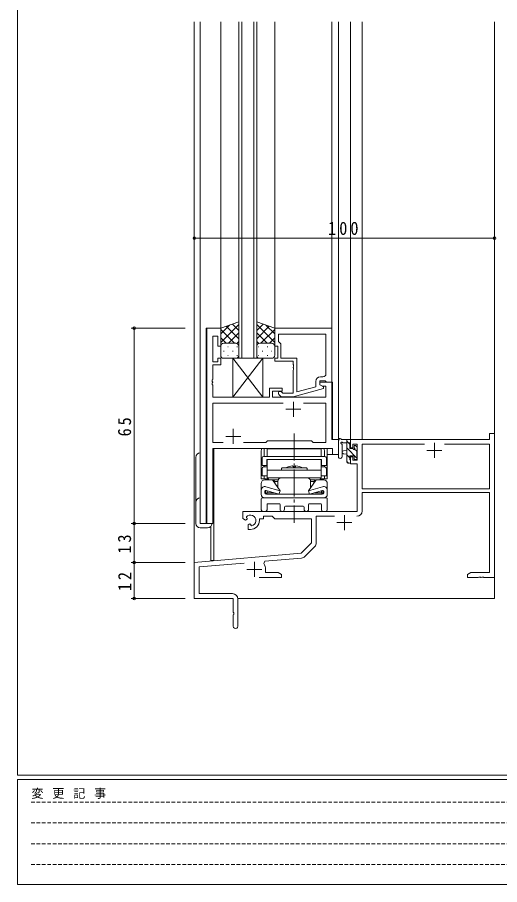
# Model space of a CAD drawing. Units: millimetres on the paper. Extents: x -420 to 373, y -297 to 267.
# Drawn here: x -417.7 to -257.1, y -297 to -8.2 of the extents above; entities that cross this region are included whole.
import ezdxf

# ---------------------------------------------------------------- set-up
doc = ezdxf.new("R2010")
doc.units = ezdxf.units.MM
doc.linetypes.add('CHAIN2', pattern=[12, 9, -1, 1, -1])
doc.linetypes.add('DASHED1', pattern=[1.8, 1.2, -0.6])
for name, color, linetype, lineweight in [('0-1_YKK_ZWAK', 7, 'Continuous', 9), ('0-3_YKK_11', 7, 'Continuous', 9), ('0-4_YKK_12', 2, 'Continuous', 9), ('0-5_YKK_13', 4, 'Continuous', 9), ('0-7_YKK_D', 6, 'Continuous', 9)]:
    doc.layers.add(name, color=color, linetype=linetype, lineweight=lineweight)
doc.styles.add('ＭＳ ゴシック', font='')
doc.styles.get('ＭＳ ゴシック').set_extended_font_data('MS Gothic')

msp = doc.modelspace()

# ---------------------------------------------------------------- linework, layer by layer
at = {"layer": '0-1_YKK_ZWAK'}
for p, q in [((-417.7, -260.6), (-417.7, 264.4)), ((352.3, -260.6), (-417.7, -260.6)), ((-417.7, -297), (-417.7, -262)), ((314.5, -262), (-417.7, -262)), ((-417.7, -297), (314.5, -297))]:
    msp.add_line(p, q, dxfattribs=at)
at = {"layer": '0-1_YKK_ZWAK', "linetype": 'DASHED1'}
for p, q in [((-413.101, -269.512), (-164.909, -269.512)), ((-413.101, -276.441), (-164.909, -276.441)), ((-413.101, -283.37), (-164.909, -283.37)), ((-413.101, -290.298), (-164.909, -290.298))]:
    msp.add_line(p, q, dxfattribs=at)
at = {"layer": '0-3_YKK_11'}
for p, q in [((-349.963, -111.739), (-354.563, -111.739)), ((-354.563, -111.739), (-354.563, -176.739)), ((-349.963, -117.739), (-349.963, -111.739)), ((-331.963, -111.739), (-331.963, -117.739)), ((-312.963, -111.739), (-331.963, -111.739)), ((-312.963, -129.739), (-312.963, -111.739)), ((-352.633, -114.439), (-350.963, -114.439)), ((-352.633, -122.939), (-352.633, -114.439)), ((-350.963, -114.439), (-350.963, -117.739)), ((-330.663, -116.239), (-330.663, -113.669)), ((-330.663, -113.669), (-314.893, -113.669)), ((-330.663, -113.669), (-314.893, -113.669)), ((-314.893, -113.669), (-314.893, -126.939)), ((-350.963, -117.739), (-349.963, -117.739)), ((-331.963, -117.739), (-330.963, -117.739)), ((-330.963, -117.739), (-330.963, -121.739)), ((-330.463, -116.439), (-330.663, -116.239)), ((-329.963, -116.939), (-330.463, -116.439)), ((-329.963, -121.739), (-329.963, -116.939)), ((-350.963, -122.939), (-352.633, -122.939)), ((-352.633, -123.939), (-349.963, -123.939)), ((-352.633, -128.78), (-352.633, -123.939)), ((-350.963, -121.739), (-350.963, -122.939)), ((-349.963, -121.739), (-350.963, -121.739)), ((-349.963, -123.939), (-349.963, -121.739)), ((-331.963, -121.739), (-331.963, -122.739)), ((-330.963, -121.739), (-331.963, -121.739)), ((-331.963, -122.739), (-325.863, -122.739)), ((-324.563, -121.739), (-329.963, -121.739)), ((-325.863, -122.739), (-325.863, -123.78)), ((-325.863, -123.78), (-325.743, -123.964)), ((-325.743, -123.964), (-325.743, -124.514)), ((-324.563, -132.947), (-324.563, -121.739)), ((-325.743, -124.514), (-325.863, -124.697)), ((-325.863, -124.697), (-325.863, -124.78)), ((-325.863, -124.78), (-325.743, -124.964)), ((-325.743, -125.514), (-325.863, -125.697)), ((-325.863, -125.697), (-325.863, -133.339)), ((-325.743, -124.964), (-325.743, -125.514)), ((-352.753, -128.964), (-352.633, -128.78)), ((-352.753, -129.514), (-352.753, -128.964)), ((-352.633, -129.697), (-352.753, -129.514)), ((-352.753, -129.964), (-352.633, -129.78)), ((-352.633, -129.78), (-352.633, -129.697)), ((-318.263, -129.439), (-318.263, -131.259)), ((-316.963, -129.239), (-315.163, -129.239)), ((-316.963, -130.539), (-316.963, -129.239)), ((-316.963, -129.739), (-316.963, -130.539)), ((-312.963, -129.739), (-316.963, -129.739)), ((-315.893, -127.939), (-316.763, -127.939)), ((-315.163, -129.239), (-314.963, -129.439)), ((-314.963, -129.439), (-314.663, -129.739)), ((-314.663, -129.739), (-312.963, -129.739)), ((-312.963, -148.739), (-312.963, -129.739)), ((-352.753, -130.514), (-352.753, -129.964)), ((-352.633, -130.697), (-352.753, -130.514)), ((-352.633, -134.739), (-352.633, -130.697)), ((-333.663, -131.739), (-333.663, -134.739)), ((-329.463, -131.739), (-333.663, -131.739)), ((-332.663, -132.739), (-329.463, -132.739)), ((-332.663, -134.739), (-332.663, -132.739)), ((-329.463, -132.739), (-329.463, -131.739)), ((-325.866, -134.539), (-315.763, -131.832)), ((-318.263, -131.259), (-324.563, -132.947)), ((-315.763, -131.232), (-316.963, -130.539)), ((-316.963, -130.539), (-316.097, -131.039)), ((-316.097, -131.039), (-314.893, -131.039)), ((-315.763, -131.832), (-315.763, -131.232)), ((-314.893, -131.039), (-314.893, -134.739)), ((-333.663, -134.739), (-352.633, -134.739)), ((-314.893, -134.739), (-332.663, -134.739)), ((-330.587, -133.763), (-329.812, -134.539)), ((-329.812, -134.539), (-325.866, -134.539)), ((-329.315, -133.339), (-329.739, -132.914)), ((-325.863, -133.339), (-329.315, -133.339)), ((-352.633, -136.669), (-352.633, -149.809)), ((-329.113, -136.669), (-352.633, -136.669)), ((-329.113, -136.669), (-352.633, -136.669)), ((-325.763, -136.239), (-325.763, -141.239)), ((-314.893, -136.669), (-322.413, -136.669)), ((-314.893, -149.809), (-314.893, -136.669)), ((-328.263, -138.739), (-323.263, -138.739)), ((-345.763, -145.239), (-345.763, -150.239)), ((-260.393, -146.739), (-258.763, -146.739)), ((-260.393, -148.739), (-260.393, -146.739)), ((-258.763, -146.739), (-258.763, -194.739)), ((-352.633, -149.809), (-349.113, -149.809)), ((-348.263, -147.739), (-343.263, -147.739)), ((-342.413, -149.809), (-334.933, -149.809)), ((-334.933, -149.809), (-334.363, -149.239)), ((-334.363, -149.239), (-319.763, -149.239)), ((-319.763, -149.239), (-319.193, -149.809)), ((-319.193, -149.809), (-314.893, -149.809)), ((-310.763, -148.739), (-312.963, -148.739)), ((-310.763, -153.739), (-310.763, -148.739)), ((-306.763, -148.739), (-260.393, -148.739)), ((-306.763, -151.539), (-306.763, -148.739)), ((-278.763, -149.939), (-278.763, -154.939)), ((-352.633, -151.739), (-312.693, -151.739)), ((-352.633, -176.739), (-352.633, -151.739)), ((-312.693, -151.739), (-312.693, -153.739)), ((-305.963, -151.539), (-306.763, -151.539)), ((-305.963, -150.369), (-305.963, -151.539)), ((-304.463, -150.369), (-305.963, -150.369)), ((-304.463, -155.639), (-304.463, -150.369)), ((-302.833, -150.369), (-282.113, -150.369)), ((-302.833, -165.239), (-302.833, -150.369)), ((-281.263, -152.439), (-276.263, -152.439)), ((-275.413, -150.369), (-260.393, -150.369)), ((-275.413, -150.369), (-260.393, -150.369)), ((-260.393, -150.369), (-260.393, -165.239)), ((-312.693, -153.739), (-310.763, -153.739)), ((-306.763, -154.539), (-305.963, -154.539)), ((-306.763, -156.839), (-306.763, -154.539)), ((-305.963, -154.539), (-305.963, -155.639)), ((-305.963, -155.639), (-304.463, -155.639)), ((-304.463, -156.839), (-306.763, -156.839)), ((-304.463, -172.739), (-304.463, -156.839)), ((-260.393, -165.239), (-302.833, -165.239)), ((-302.833, -166.439), (-302.833, -172.569)), ((-260.393, -166.439), (-302.833, -166.439)), ((-260.393, -193.109), (-260.393, -166.439)), ((-342.563, -172.739), (-304.463, -172.739)), ((-342.563, -175.104), (-342.563, -172.739)), ((-341.663, -175.623), (-342.563, -175.104)), ((-341.163, -175.335), (-341.663, -175.623)), ((-341.426, -174.562), (-341.374, -174.866)), ((-341.374, -174.866), (-341.163, -174.988)), ((-341.163, -174.988), (-341.163, -175.335)), ((-337.063, -175.239), (-337.063, -175.739)), ((-335.763, -175.239), (-337.063, -175.239)), ((-335.763, -174.369), (-335.763, -175.239)), ((-332.833, -174.369), (-335.763, -174.369)), ((-331.963, -175.239), (-332.833, -174.369)), ((-319.763, -175.239), (-331.963, -175.239)), ((-319.763, -183.239), (-319.763, -175.239)), ((-318.133, -174.369), (-318.133, -183.168)), ((-312.113, -174.369), (-318.133, -174.369)), ((-308.763, -173.939), (-308.763, -178.939)), ((-354.563, -176.739), (-352.633, -176.739)), ((-340.763, -177.182), (-340.263, -176.893)), ((-340.763, -178.739), (-340.763, -177.182)), ((-340.063, -178.739), (-340.763, -178.739)), ((-340.263, -176.893), (-339.963, -177.067)), ((-339.963, -177.067), (-339.963, -177.31)), ((-339.963, -177.31), (-339.726, -177.507)), ((-311.263, -176.439), (-306.263, -176.439)), ((-323.147, -186.623), (-319.763, -183.239)), ((-318.66, -184.441), (-321.951, -187.732)), ((-358.763, -189.739), (-323.147, -186.623)), ((-358.763, -201.739), (-358.763, -189.739)), ((-342.133, -189.92), (-357.133, -191.232)), ((-338.763, -189.539), (-338.763, -194.539)), ((-335.243, -189.317), (-335.624, -190.08)), ((-323.067, -188.252), (-335.243, -189.317)), ((-357.133, -191.232), (-357.133, -200.109)), ((-341.263, -192.039), (-336.263, -192.039)), ((-335.063, -192.039), (-335.063, -193.109)), ((-335.063, -193.109), (-330.854, -193.109)), ((-330.854, -193.109), (-329.763, -193.739)), ((-267.763, -193.739), (-266.672, -193.109)), ((-266.672, -193.109), (-260.393, -193.109)), ((-329.763, -194.739), (-337.113, -194.739)), ((-329.763, -193.739), (-329.763, -194.739)), ((-267.763, -194.739), (-267.763, -193.739)), ((-264.221, -194.739), (-267.763, -194.739)), ((-264.038, -194.619), (-264.221, -194.739)), ((-263.488, -194.619), (-264.038, -194.619)), ((-263.305, -194.739), (-263.488, -194.619)), ((-263.221, -194.739), (-263.305, -194.739)), ((-263.038, -194.619), (-263.221, -194.739)), ((-262.488, -194.619), (-263.038, -194.619)), ((-262.305, -194.739), (-262.488, -194.619)), ((-258.763, -194.739), (-262.305, -194.739)), ((-345.763, -201.739), (-358.763, -201.739)), ((-357.133, -200.109), (-346.063, -200.109)), ((-345.763, -206.28), (-345.763, -201.739)), ((-344.263, -201.909), (-344.263, -210.989)), ((-345.643, -206.464), (-345.763, -206.28)), ((-345.763, -207.197), (-345.643, -207.014)), ((-345.763, -210.989), (-345.763, -207.197)), ((-345.643, -207.014), (-345.643, -206.464))]:
    msp.add_line(p, q, dxfattribs=at)
for centre, radius, start, end in [((-315.893, -126.939), 1, 270, 359.99998), ((-316.763, -129.439), 1.5, 90, 179.99998), ((-330.163, -133.339), 0.6, 44.99998, 225), ((-304.633, -172.569), 1.8, 270, 359.99998), ((-340.063, -175.739), 1.8, 280.80693, 139.19305), ((-340.063, -175.739), 3, 270, 359.99998), ((-319.933, -183.168), 1.8, 314.99998, 359.99997), ((-338.763, -192.039), 3.7, 0, 31.9633), ((-323.224, -186.459), 1.8, 274.99997, 314.99998), ((-346.063, -201.909), 1.8, 0, 89.99998), ((-345.013, -210.989), 0.75, 179.99998, 0)]:
    msp.add_arc(centre, radius, start, end, dxfattribs=at)
at = {"layer": '0-4_YKK_12'}
for p, q in [((-358.763, -9.739), (-358.763, -201.739)), ((-356.763, -9.739), (-356.763, -176.739)), ((-349.963, -111.739), (-349.963, -9.739)), ((-343.963, -9.739), (-343.963, -121.74)), ((-342.963, -121.74), (-342.963, -9.739)), ((-338.963, -9.739), (-338.963, -121.74)), ((-337.963, -121.74), (-337.963, -9.739)), ((-331.963, -111.739), (-331.963, -9.739)), ((-312.963, -112.039), (-312.963, -9.739)), ((-310.763, -153.739), (-310.763, -9.739)), ((-306.763, -9.739), (-306.763, -148.739)), ((-302.863, -9.739), (-302.863, -148.739)), ((-258.763, -9.739), (-258.763, -201.739)), ((-349.963, -111.739), (-354.833, -111.739)), ((-354.833, -176.739), (-354.833, -111.739)), ((-343.963, -121.74), (-337.963, -121.74)), ((-313.263, -129.739), (-312.693, -129.739)), ((-312.693, -129.739), (-312.693, -148.737)), ((-302.863, -148.739), (-306.763, -148.739)), ((-352.563, -151.739), (-315.263, -151.739)), ((-352.563, -176.739), (-352.563, -151.739)), ((-352.263, -151.739), (-352.263, -189.039)), ((-314.463, -153.739), (-314.463, -151.739)), ((-314.463, -153.739), (-310.763, -153.739)), ((-356.763, -176.739), (-352.563, -176.739)), ((-353.263, -177.759), (-353.263, -189.039)), ((-352.263, -189.039), (-353.263, -189.039)), ((-358.763, -201.739), (-346.063, -201.739)), ((-344.263, -201.739), (-258.763, -201.739))]:
    msp.add_line(p, q, dxfattribs=at)
at = {"layer": '0-5_YKK_13'}
for p, q in [((-343.963, -109.596), (-349.963, -111.739)), ((-343.963, -109.596), (-343.963, -117.739)), ((-337.963, -117.739), (-337.963, -109.596)), ((-337.963, -109.596), (-331.963, -111.739)), ((-349.963, -116.47), (-343.963, -110.47)), ((-349.963, -113.642), (-347.002, -110.681)), ((-349.963, -111.739), (-349.963, -117.739)), ((-345.343, -116.739), (-349.963, -112.119)), ((-343.963, -115.29), (-348.159, -111.094)), ((-343.963, -112.462), (-346.075, -110.35)), ((-337.963, -112.462), (-335.851, -110.35)), ((-331.963, -116.47), (-337.963, -110.47)), ((-337.963, -115.29), (-333.767, -111.094)), ((-336.584, -116.739), (-331.963, -112.119)), ((-331.963, -113.642), (-334.924, -110.681)), ((-331.963, -111.739), (-331.963, -117.739)), ((-348.171, -116.739), (-349.963, -114.947)), ((-347.403, -116.739), (-343.963, -113.299)), ((-334.523, -116.739), (-337.963, -113.299)), ((-333.755, -116.739), (-331.963, -114.947)), ((-349.963, -120.739), (-349.963, -117.739)), ((-348.963, -116.739), (-345.363, -116.739)), ((-348.563, -116.739), (-344.963, -116.739)), ((-347.628, -117.96), (-347.428, -117.96)), ((-344.631, -116.795), (-343.963, -116.127)), ((-344.598, -117.96), (-344.398, -117.96)), ((-343.963, -117.739), (-343.963, -120.739)), ((-337.295, -116.795), (-337.963, -116.127)), ((-337.963, -117.739), (-337.963, -120.739)), ((-337.328, -117.96), (-337.528, -117.96)), ((-333.363, -116.739), (-336.963, -116.739)), ((-332.963, -116.739), (-336.563, -116.739)), ((-334.298, -117.96), (-334.498, -117.96)), ((-331.963, -120.739), (-331.963, -117.739)), ((-349.043, -119.375), (-348.843, -119.375)), ((-347.628, -120.79), (-347.428, -120.79)), ((-346.013, -119.375), (-345.813, -119.375)), ((-344.598, -120.79), (-344.398, -120.79)), ((-337.328, -120.79), (-337.528, -120.79)), ((-335.913, -119.375), (-336.113, -119.375)), ((-334.298, -120.79), (-334.498, -120.79)), ((-332.883, -119.375), (-333.083, -119.375)), ((-344.963, -121.739), (-348.963, -121.739)), ((-345.963, -121.739), (-345.963, -134.739)), ((-345.963, -121.739), (-335.963, -121.739)), ((-345.963, -121.739), (-335.963, -134.739)), ((-335.963, -121.739), (-345.963, -134.739)), ((-336.963, -121.739), (-332.963, -121.739)), ((-335.963, -134.739), (-335.963, -121.739)), ((-345.963, -134.739), (-335.963, -134.739)), ((-310.763, -154.467), (-310.763, -149.304)), ((-307.063, -148.739), (-309.743, -148.739)), ((-309.143, -149.939), (-307.963, -149.939)), ((-307.963, -148.739), (-307.963, -156.339)), ((-306.963, -150.355), (-307.963, -149.355)), ((-306.963, -151.839), (-306.963, -149.839)), ((-306.763, -149.639), (-306.763, -149.039)), ((-336.463, -152.539), (-336.463, -161.939)), ((-314.63, -151.739), (-336.296, -151.739)), ((-335.513, -152.539), (-335.513, -154.439)), ((-334.463, -151.939), (-316.463, -151.939)), ((-334.463, -154.439), (-334.463, -151.939)), ((-316.463, -151.939), (-316.463, -154.439)), ((-315.413, -152.539), (-315.413, -154.439)), ((-314.463, -152.539), (-314.463, -161.939)), ((-309.563, -154.467), (-309.56, -150.506)), ((-307.963, -152.439), (-309.107, -152.541)), ((-304.463, -155.1), (-307.963, -151.6)), ((-306.024, -151.839), (-306.963, -151.839)), ((-305.563, -151.039), (-305.563, -151.378)), ((-304.663, -152.655), (-305.35, -151.969)), ((-304.551, -151.327), (-305.051, -150.827)), ((-304.663, -154.439), (-304.663, -152.339)), ((-304.463, -152.139), (-304.463, -151.539)), ((-358.263, -176.739), (-358.263, -154.739)), ((-356.763, -153.239), (-356.763, -176.739)), ((-336.163, -157.439), (-336.163, -154.939)), ((-335.663, -154.439), (-315.263, -154.439)), ((-334.563, -155.439), (-316.363, -155.439)), ((-334.563, -157.439), (-334.563, -155.439)), ((-316.463, -154.439), (-334.463, -154.439)), ((-334.463, -155.439), (-316.463, -155.439)), ((-334.463, -155.439), (-334.463, -161.539)), ((-316.463, -161.539), (-316.463, -155.439)), ((-316.363, -155.439), (-316.363, -157.439)), ((-314.763, -157.439), (-314.763, -154.939)), ((-307.963, -153.639), (-309.107, -153.537)), ((-306.963, -154.846), (-307.963, -153.846)), ((-306.963, -154.239), (-305.563, -154.239)), ((-306.963, -155.539), (-306.963, -154.239)), ((-306.763, -156.339), (-306.763, -155.739)), ((-305.563, -154.239), (-305.563, -155.139)), ((-305.263, -155.439), (-304.763, -155.439)), ((-304.463, -155.139), (-304.463, -154.639)), ((-336.163, -157.439), (-334.463, -157.439)), ((-336.163, -160.939), (-336.163, -158.439)), ((-335.663, -157.939), (-334.463, -157.939)), ((-335.513, -157.439), (-335.513, -157.939)), ((-329.713, -158.439), (-329.713, -158.839)), ((-321.413, -158.239), (-329.513, -158.239)), ((-326.013, -157.539), (-325.713, -157.839)), ((-321.213, -158.839), (-321.213, -158.439)), ((-316.463, -157.439), (-314.763, -157.439)), ((-316.463, -157.939), (-315.263, -157.939)), ((-315.413, -157.439), (-315.413, -157.939)), ((-314.763, -160.939), (-314.763, -158.439)), ((-307.415, -156.639), (-307.963, -156.091)), ((-307.663, -156.639), (-307.063, -156.639)), ((-336.163, -160.939), (-334.463, -160.939)), ((-335.513, -160.939), (-335.513, -161.939)), ((-316.463, -159.039), (-334.463, -159.039)), ((-334.463, -161.539), (-316.463, -161.539)), ((-329.713, -161.539), (-321.213, -161.539)), ((-316.463, -160.939), (-314.763, -160.939)), ((-315.413, -160.939), (-315.413, -161.939)), ((-334.083, -161.939), (-336.463, -161.939)), ((-336.463, -167.039), (-336.463, -163.439)), ((-332.713, -162.239), (-335.263, -162.239)), ((-335.033, -161.939), (-335.033, -162.239)), ((-330.213, -165.899), (-334.887, -164.529)), ((-334.083, -161.939), (-334.083, -162.239)), ((-330.804, -162.239), (-332.463, -162.239)), ((-331.963, -162.739), (-332.463, -162.239)), ((-332.463, -162.605), (-332.463, -162.239)), ((-330.913, -162.739), (-331.963, -162.739)), ((-331.963, -162.739), (-331.963, -163.337)), ((-330.913, -162.739), (-330.913, -164.874)), ((-320.713, -165.899), (-316.039, -164.529)), ((-318.463, -162.239), (-320.122, -162.239)), ((-320.013, -162.739), (-320.013, -164.874)), ((-318.963, -162.739), (-318.963, -163.337)), ((-318.463, -162.605), (-318.463, -162.239)), ((-315.663, -162.239), (-318.213, -162.239)), ((-316.843, -162.239), (-316.843, -161.939)), ((-316.843, -161.939), (-314.463, -161.939)), ((-315.893, -161.939), (-315.893, -162.239)), ((-314.463, -163.439), (-314.463, -167.039)), ((-335.263, -166.083), (-335.263, -166.539)), ((-335.113, -165.823), (-335.113, -166.896)), ((-335.013, -166.339), (-335.013, -165.787)), ((-334.513, -166.539), (-334.808, -166.834)), ((-316.163, -167.039), (-334.763, -167.039)), ((-334.513, -166.539), (-334.513, -165.916)), ((-332.314, -166.539), (-334.513, -166.539)), ((-334.313, -167.039), (-330.913, -167.039)), ((-330.913, -166.945), (-330.913, -167.039)), ((-320.013, -166.945), (-320.013, -167.039)), ((-320.013, -167.039), (-316.613, -167.039)), ((-316.413, -166.539), (-318.611, -166.539)), ((-316.413, -166.539), (-316.413, -165.902)), ((-316.413, -166.539), (-316.118, -166.834)), ((-315.913, -166.339), (-315.913, -165.787)), ((-315.813, -166.896), (-315.813, -165.823)), ((-315.663, -166.083), (-315.663, -166.539)), ((-336.463, -172.239), (-336.463, -168.539)), ((-336.163, -168.239), (-314.763, -168.239)), ((-331.062, -168.239), (-335.263, -168.239)), ((-330.513, -170.169), (-334.233, -170.169)), ((-321.062, -168.239), (-329.863, -168.239)), ((-316.693, -170.169), (-320.413, -170.169)), ((-315.663, -168.239), (-319.863, -168.239)), ((-314.463, -168.539), (-314.463, -172.239)), ((-335.033, -172.739), (-335.963, -172.739)), ((-334.533, -170.469), (-334.533, -172.239)), ((-330.213, -171.989), (-330.213, -170.469)), ((-328.713, -171.339), (-328.713, -171.989)), ((-322.513, -171.039), (-328.413, -171.039)), ((-322.213, -171.989), (-322.213, -171.339)), ((-320.713, -170.469), (-320.713, -171.989)), ((-316.393, -172.239), (-316.393, -170.469)), ((-314.963, -172.739), (-315.893, -172.739)), ((-356.763, -176.739), (-352.863, -176.739)), ((-354.363, -178.239), (-356.763, -178.239))]:
    msp.add_line(p, q, dxfattribs=at)
at = {"layer": '0-5_YKK_13', "linetype": 'CHAIN2'}
msp.add_line((-325.463, -146.739), (-325.463, -176.539), dxfattribs=at)
at = {"layer": '0-5_YKK_13'}
for points in [[(-324.913, -157.539), (-325.213, -157.839), (-325.713, -157.839)], [(-332.713, -162.239), (-330.213, -165.899), (-330.589, -167.039), (-334.869, -165.798)], [(-318.213, -162.239), (-320.713, -165.899), (-320.337, -167.039), (-316.057, -165.798)], [(-318.463, -162.239), (-318.963, -162.739), (-320.013, -162.739)]]:
    msp.add_lwpolyline(points, dxfattribs=at)
for centre, radius, start, end in [((-348.963, -117.739), 1, 89.99998, 179.99998), ((-348.963, -117.739), 1, 89.99998, 179.99998), ((-344.963, -117.739), 1, 359.99998, 89.99998), ((-344.963, -117.739), 1, 359.99998, 89.99998), ((-336.963, -117.739), 1, 89.99998, 179.99998), ((-336.963, -117.739), 1, 89.99998, 179.99998), ((-332.963, -117.739), 1, 359.99998, 89.99998), ((-332.963, -117.739), 1, 359.99998, 89.99998), ((-348.963, -120.739), 1, 179.99998, 269.99998), ((-344.963, -120.739), 1, 269.99998, 359.99998), ((-336.963, -120.739), 1, 179.99998, 269.99998), ((-332.963, -120.739), 1, 269.99998, 359.99998), ((-310.463, -149.304), 0.3, 130.52878, 180), ((-310.853, -148.848), 0.3, 310.52878, 10.52878), ((-310.263, -148.739), 0.3, 30, 190.52878), ((-309.743, -148.439), 0.3, 210, 270), ((-309.663, -149.939), 0.3, 30, 250.81024), ((-309.143, -149.639), 0.3, 210, 270), ((-307.063, -149.039), 0.3, 0, 90), ((-306.963, -149.639), 0.2, 270, 0), ((-334.463, -152.539), 2, 156.42181, 180), ((-333.513, -152.539), 2, 156.42181, 180), ((-317.413, -152.539), 2, 0, 23.57817), ((-316.463, -152.539), 2, 0, 23.57817), ((-309.86, -150.505), 0.3, 359.95976, 70.81024), ((-309.063, -153.039), 0.5, 95.09206, 264.90793), ((-306.024, -152.139), 0.3, 33.05573, 90), ((-305.563, -151.839), 0.25, 213.05573, 56.94426), ((-305.263, -151.039), 0.3, 45, 180), ((-305.263, -151.378), 0.3, 180, 236.94426), ((-304.663, -152.139), 0.2, 270, 0), ((-304.763, -151.539), 0.3, 0, 45), ((-356.763, -154.739), 1.5, 90, 180), ((-335.663, -154.939), 0.5, 90, 180), ((-315.263, -154.939), 0.5, 0, 90), ((-310.163, -154.466), 0.6, 179.95976, 359.95976), ((-306.963, -155.739), 0.2, 0, 90), ((-305.263, -155.139), 0.3, 180, 270), ((-304.763, -155.139), 0.3, 270, 0), ((-304.663, -154.639), 0.2, 0, 90), ((-335.663, -158.439), 0.5, 90, 180), ((-329.513, -158.439), 0.2, 90, 180), ((-325.458, -163.597), 6.083, 95.23132, 118.26506), ((-325.467, -163.597), 6.083, 61.73492, 84.76866), ((-321.413, -158.439), 0.2, 0, 90), ((-315.263, -158.439), 0.5, 0, 90), ((-307.663, -156.339), 0.3, 180, 270), ((-307.063, -156.339), 0.3, 270, 0), ((-329.713, -162.739), 1.2, 90, 180), ((-329.513, -158.839), 0.2, 180, 270), ((-321.413, -158.839), 0.2, 270, 0), ((-321.213, -162.739), 1.2, 0, 90), ((-335.263, -163.439), 1.2, 90, 180), ((-335.263, -165.668), 1.2, 71.74316, 180), ((-315.663, -165.668), 1.2, 0, 108.25682), ((-315.663, -163.439), 1.2, 0, 90), ((-335.263, -167.039), 1.2, 180, 270), ((-334.963, -166.083), 0.3, 71.74316, 180), ((-334.763, -166.539), 0.5, 180, 270), ((-334.313, -166.339), 0.7, 180, 270), ((-316.613, -166.339), 0.7, 270, 0), ((-316.163, -166.539), 0.5, 270, 0), ((-315.963, -166.083), 0.3, 0, 108.25682), ((-315.663, -167.039), 1.2, 270, 0), ((-356.763, -169.739), 1.5, 90, 180), ((-336.163, -168.539), 0.3, 90, 180), ((-334.233, -170.469), 0.3, 90, 180), ((-330.463, -170.769), 2.6, 76.67462, 103.32536), ((-330.513, -170.469), 0.3, 0, 90), ((-320.463, -170.769), 2.6, 76.67462, 103.32536), ((-320.413, -170.469), 0.3, 90, 180), ((-316.693, -170.469), 0.3, 0, 90), ((-314.763, -168.539), 0.3, 0, 90), ((-335.963, -172.239), 0.5, 180, 270), ((-335.033, -172.239), 0.5, 270, 0), ((-329.463, -171.989), 0.75, 180, 0), ((-328.413, -171.339), 0.3, 90, 180), ((-322.513, -171.339), 0.3, 0, 90), ((-321.463, -171.989), 0.75, 180, 0), ((-315.893, -172.239), 0.5, 180, 270), ((-314.963, -172.239), 0.5, 270, 0), ((-356.763, -176.739), 1.5, 180, 270), ((-354.363, -176.739), 1.5, 270, 0)]:
    msp.add_arc(centre, radius, start, end, dxfattribs=at)
at = {"layer": '0-7_YKK_D'}
for p, q in [((-358.763, -94.285), (-358.763, -80.739)), ((-258.763, -94.285), (-258.763, -80.739)), ((-358.763, -81.739), (-258.763, -81.739)), ((-361.763, -111.739), (-379.763, -111.739)), ((-378.763, -176.739), (-378.763, -111.739)), ((-361.763, -176.739), (-379.763, -176.739)), ((-361.763, -176.739), (-379.763, -176.739)), ((-378.763, -189.739), (-378.763, -176.739)), ((-361.763, -189.739), (-379.763, -189.739)), ((-361.763, -189.739), (-379.763, -189.739)), ((-378.763, -189.739), (-378.763, -201.739)), ((-361.763, -201.739), (-379.763, -201.739))]:
    msp.add_line(p, q, dxfattribs=at)
for centre in [(-358.763, -81.739), (-258.763, -81.739), (-378.763, -111.739), (-378.763, -176.739), (-378.763, -176.739), (-378.763, -189.739), (-378.763, -189.739), (-378.763, -201.739)]:
    msp.add_circle(centre, 0.425, dxfattribs=at)

# ---------------------------------------------------------------- texts
at = {"layer": '0-1_YKK_ZWAK', "insert": (-412.986, -268.447), "char_height": 2.933, "attachment_point": 7, "style": 'ＭＳ ゴシック'}
msp.add_mtext('\\T1.16;変\\~更\\~記\\~事', dxfattribs=at)
at = {"layer": '0-7_YKK_D', "color": 3, "insert": (-314.203, -80.739), "char_height": 4.399, "attachment_point": 7, "style": 'ＭＳ ゴシック'}
msp.add_mtext('\\T1.38;\\W0.9;100', dxfattribs=at)
at = {"layer": '0-7_YKK_D', "color": 3, "char_height": 4.399, "attachment_point": 7, "rotation": 90, "style": 'ＭＳ ゴシック'}
for s, insert in [('\\T1.36;\\W0.9;65', (-379.763, -147.759)), ('\\T1.36;\\W0.9;13', (-379.763, -186.759)), ('\\T1.36;\\W0.9;12', (-379.763, -199.259))]:
    msp.add_mtext(s, dxfattribs=dict(at, insert=insert))

doc.saveas('drawing.dxf')
